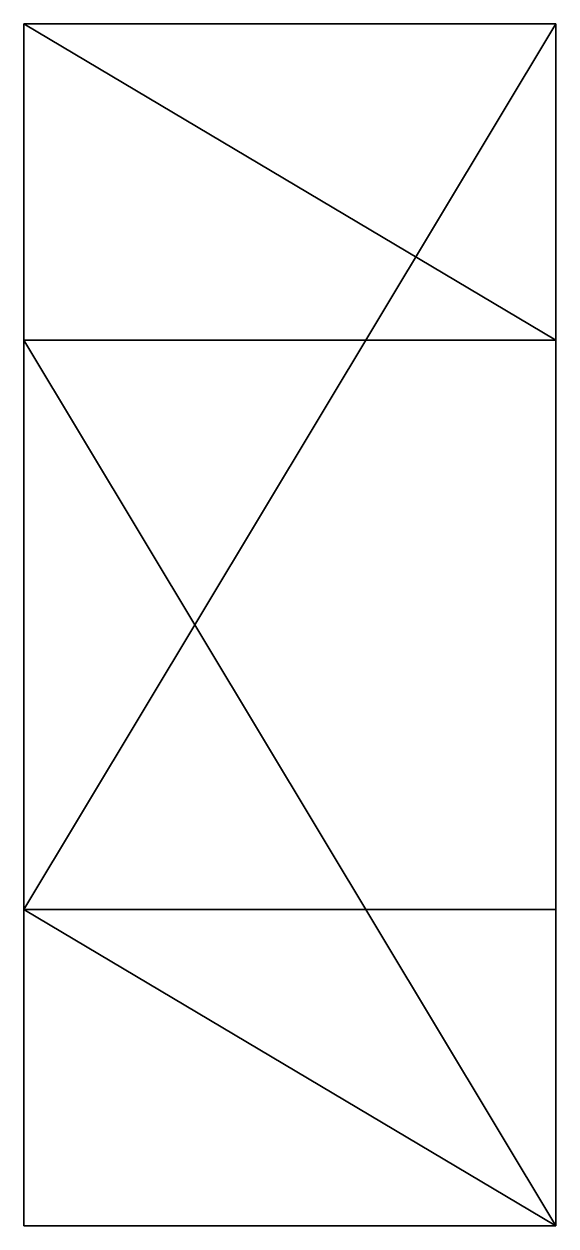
# Model space of a CAD drawing. Header units: metres. Extents: x -21 to 22.4, y -26.1 to -14.8.
# Drawn here: x -21.04 to -16.04, y -26.14 to -14.85 of the extents above.
import ezdxf

# ---------------------------------------------------------------- set-up
doc = ezdxf.new("R2010")
doc.units = ezdxf.units.M

msp = doc.modelspace()

# ---------------------------------------------------------------- linework, layer by layer
at = {"layer": 'STL2DXF'}
for points in [[(-21.043, -17.817, 9.306), (-21.043, -23.165, 69.143), (-21.043, -14.846, 9.722)], [(-21.043, -23.165, 69.143), (-16.043, -14.846, 9.722), (-21.043, -14.846, 9.722)], [(-16.043, -14.846, 9.722), (-21.043, -23.165, 69.143), (-16.043, -23.165, 69.143)], [(-21.043, -14.846, 9.722), (-16.043, -17.817, 9.306), (-21.043, -17.817, 9.306)], [(-16.043, -17.817, 9.306), (-21.043, -14.846, 9.722), (-16.043, -14.846, 9.722)], [(-16.043, -23.165, 69.143), (-16.043, -17.817, 9.306), (-16.043, -14.846, 9.722)], [(-21.043, -23.165, 69.143), (-21.043, -17.817, 9.306), (-21.043, -26.136, 68.727)], [(-16.043, -26.136, 68.727), (-21.043, -17.817, 9.306), (-16.043, -17.817, 9.306)], [(-21.043, -17.817, 9.306), (-16.043, -26.136, 68.727), (-21.043, -26.136, 68.727)], [(-16.043, -17.817, 9.306), (-16.043, -23.165, 69.143), (-16.043, -26.136, 68.727)], [(-16.043, -26.136, 68.727), (-21.043, -23.165, 69.143), (-21.043, -26.136, 68.727)], [(-21.043, -23.165, 69.143), (-16.043, -26.136, 68.727), (-16.043, -23.165, 69.143)]]:
    msp.add_3dface(points, dxfattribs=at)

doc.saveas('drawing.dxf')
